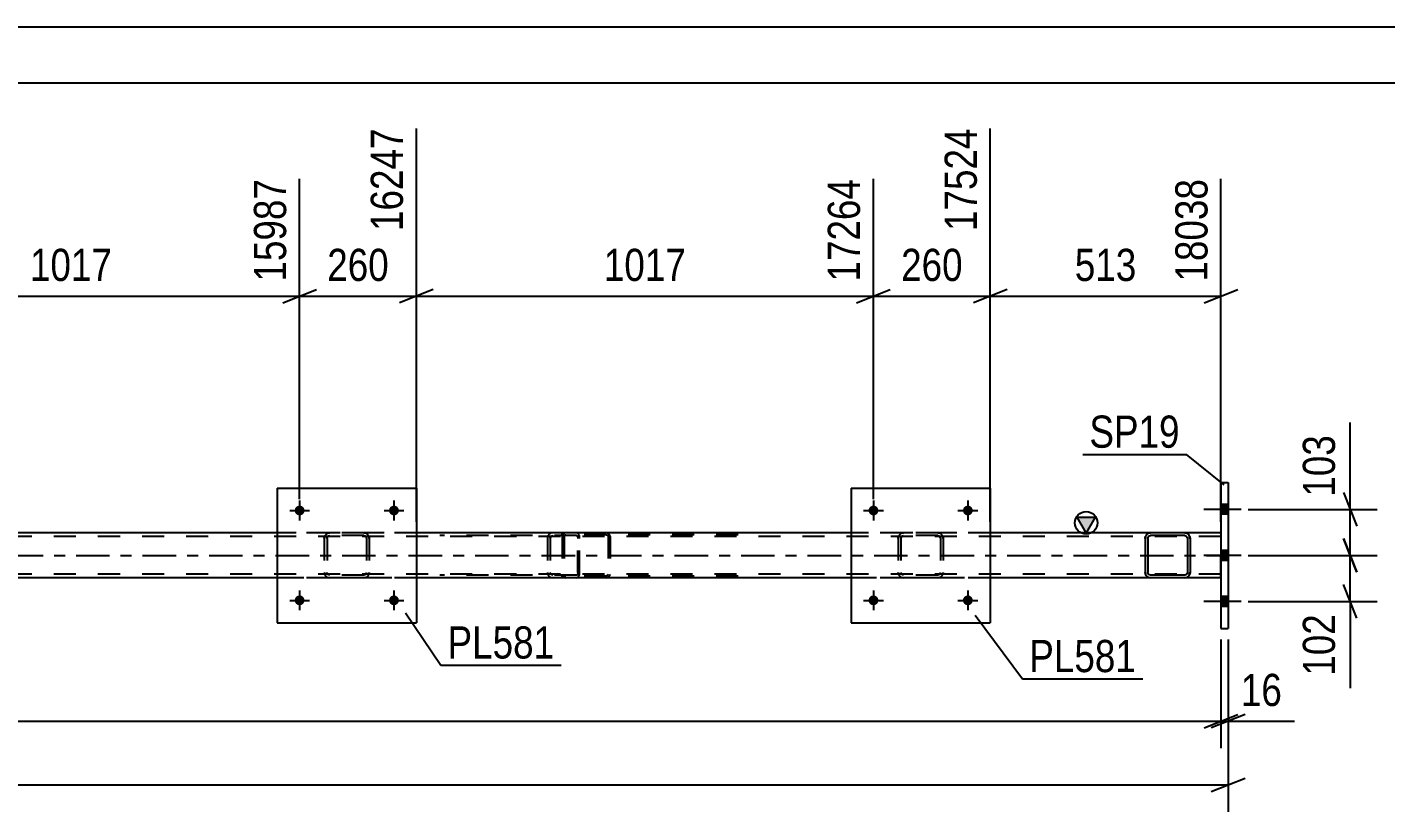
# Model space of a CAD drawing. Header units: millimetres. Extents: x 0 to 841, y 0 to 594.
# Drawn here: x 659.2 to 780.2, y 524.1 to 594 of the extents above; entities that cross this region are included whole.
import ezdxf

# ---------------------------------------------------------------- set-up
doc = ezdxf.new("R2010")
doc.units = ezdxf.units.MM
doc.linetypes.add('DXK_LINE_DOT2', pattern=[3.9198, 1.9599, -1.9599])
doc.linetypes.add('DXK_LINE_DOT3', pattern=[5.9187, 2.979, -0.9799, 0.9799, -0.9799])
doc.styles.add('Arial Narrow', font='ARIALN.TTF', dxfattribs={"height": 0.2})

# ---------------------------------------------------------------- blocks, each defined once
blk = doc.blocks.new('Unknown-814748613-1133')
at = {"color": 5, "linetype": 'Continuous'}
for p, q in [((841, 594), (0, 594)), ((836, 589), (5, 589))]:
    blk.add_line(p, q, dxfattribs=at)
blk = doc.blocks.new('Part-814748613-4913 - 4824')
at = {"color": 2, "linetype": 'Continuous'}
for p, q in [((681.47, 552.96), (681.47, 540.96)), ((681.47, 552.96), (693.87, 552.96)), ((693.87, 552.96), (693.87, 540.96)), ((681.47, 540.96), (693.87, 540.96))]:
    blk.add_line(p, q, dxfattribs=at)
blk = doc.blocks.new('Bolt-814748613-4842 - 4824')
at = {"linetype": 'Continuous'}
for points in [[(734.99, 550.96, -1), (734.11, 550.96, -1)], [(743.39, 550.96, -1), (742.51, 550.96, -1)]]:
    blk.add_hatch(color=1, dxfattribs=at).paths.add_polyline_path(points)
at = {"color": 1, "linetype": 'Continuous'}
for p, q in [((734.55, 551.84), (734.55, 550.08)), ((742.95, 551.84), (742.95, 550.08)), ((733.67, 550.96), (735.43, 550.96)), ((742.07, 550.96), (743.83, 550.96))]:
    blk.add_line(p, q, dxfattribs=at)
blk = doc.blocks.new('Part-814748613-4908 - 4824')
at = {"color": 7, "linetype": 'DXK_LINE_DOT2'}
for p, q in [((736.75, 548.48), (736.79, 548.67)), ((736.79, 548.67), (736.75, 548.48)), ((736.75, 548.48), (736.75, 545.44)), ((736.99, 548.48), (737.01, 548.57)), ((736.99, 548.48), (736.99, 545.44)), ((737.01, 548.57), (737.06, 548.65)), ((737.05, 548.93), (737.23, 548.96)), ((737.23, 548.96), (737.05, 548.93)), ((737.06, 548.65), (737.14, 548.7)), ((737.14, 548.7), (737.23, 548.72)), ((740.27, 548.96), (737.23, 548.96)), ((740.27, 548.72), (737.23, 548.72)), ((740.27, 548.96), (740.45, 548.93)), ((740.45, 548.93), (740.27, 548.96)), ((740.27, 548.72), (740.36, 548.7)), ((740.36, 548.7), (740.44, 548.65)), ((740.44, 548.65), (740.49, 548.57)), ((740.49, 548.57), (740.51, 548.48)), ((740.51, 548.48), (740.51, 545.44)), ((740.71, 548.67), (740.75, 548.48)), ((740.75, 548.48), (740.71, 548.67)), ((740.75, 548.48), (740.75, 545.44)), ((736.79, 545.26), (736.75, 545.44)), ((736.75, 545.44), (736.79, 545.26)), ((737.01, 545.35), (736.99, 545.44)), ((740.51, 545.44), (740.49, 545.35)), ((740.75, 545.44), (740.71, 545.26)), ((740.71, 545.26), (740.75, 545.44)), ((737.06, 545.27), (737.01, 545.35)), ((737.23, 544.96), (737.05, 545)), ((737.05, 545), (737.23, 544.96)), ((737.14, 545.22), (737.06, 545.27)), ((737.23, 545.2), (737.14, 545.22)), ((740.27, 545.2), (737.23, 545.2)), ((740.27, 544.96), (737.23, 544.96)), ((740.36, 545.22), (740.27, 545.2)), ((740.45, 545), (740.27, 544.96)), ((740.27, 544.96), (740.45, 545)), ((740.44, 545.27), (740.36, 545.22)), ((740.49, 545.35), (740.44, 545.27))]:
    blk.add_line(p, q, dxfattribs=at)
at = {"color": 7, "linetype": 'DXK_LINE_DOT3'}
blk.add_line((738.75, 546.96), (738.75, 546.96), dxfattribs=at)
at = {"color": 7, "linetype": 'DXK_LINE_DOT2'}
for centre, start, end in [((737.23, 548.48), 112.5, 157.5), ((737.23, 548.48), 112.5, 157.5), ((740.27, 548.48), 22.5, 67.5), ((740.27, 548.48), 22.5, 67.5), ((737.23, 545.44), 202.5, 247.5), ((737.23, 545.44), 202.5, 247.5), ((740.27, 545.44), 292.5, 337.5), ((740.27, 545.44), 292.5, 337.5)]:
    blk.add_arc(centre, 0.48, start, end, dxfattribs=at)
blk = doc.blocks.new('Bolt-814748613-4843 - 4824')
at = {"linetype": 'Continuous'}
for points in [[(734.99, 542.96, -1), (734.11, 542.96, -1)], [(743.39, 542.96, -1), (742.51, 542.96, -1)]]:
    blk.add_hatch(color=1, dxfattribs=at).paths.add_polyline_path(points)
at = {"color": 1, "linetype": 'Continuous'}
for p, q in [((734.55, 543.84), (734.55, 542.08)), ((742.95, 543.84), (742.95, 542.08)), ((733.67, 542.96), (735.43, 542.96)), ((742.07, 542.96), (743.83, 542.96))]:
    blk.add_line(p, q, dxfattribs=at)
blk = doc.blocks.new('Part-814748613-4907 - 4824')
at = {"color": 2, "linetype": 'Continuous'}
for p, q in [((732.55, 552.96), (732.55, 540.96)), ((732.55, 552.96), (744.95, 552.96)), ((744.95, 552.96), (744.95, 540.96)), ((732.55, 540.96), (744.95, 540.96))]:
    blk.add_line(p, q, dxfattribs=at)
blk = doc.blocks.new('Bolt-814748613-4844 - 4824')
at = {"linetype": 'Continuous'}
for points in [[(683.91, 550.96, -1), (683.03, 550.96, -1)], [(692.31, 550.96, -1), (691.43, 550.96, -1)]]:
    blk.add_hatch(color=1, dxfattribs=at).paths.add_polyline_path(points)
at = {"color": 1, "linetype": 'Continuous'}
for p, q in [((683.47, 551.84), (683.47, 550.08)), ((691.87, 551.84), (691.87, 550.08)), ((682.59, 550.96), (684.35, 550.96)), ((690.99, 550.96), (692.75, 550.96))]:
    blk.add_line(p, q, dxfattribs=at)
blk = doc.blocks.new('Part-814748613-4902 - 4824')
at = {"color": 2, "linetype": 'Continuous'}
for p, q in [((758.76, 548.67), (758.73, 548.48)), ((758.73, 548.48), (758.73, 545.44)), ((758.97, 548.48), (758.98, 548.57)), ((758.97, 548.48), (758.97, 545.44)), ((758.98, 548.57), (759.04, 548.65)), ((759.21, 548.96), (759.02, 548.93)), ((759.04, 548.65), (759.11, 548.7)), ((759.11, 548.7), (759.21, 548.72)), ((762.25, 548.96), (759.21, 548.96)), ((762.25, 548.72), (759.21, 548.72)), ((762.43, 548.93), (762.25, 548.96)), ((762.25, 548.72), (762.34, 548.7)), ((762.34, 548.7), (762.42, 548.65)), ((762.42, 548.65), (762.47, 548.57)), ((762.47, 548.57), (762.49, 548.48)), ((762.49, 548.48), (762.49, 545.44)), ((762.73, 548.48), (762.69, 548.67)), ((762.73, 548.48), (762.73, 545.44)), ((758.73, 545.44), (758.76, 545.26)), ((758.98, 545.35), (758.97, 545.44)), ((762.49, 545.44), (762.47, 545.35)), ((762.69, 545.26), (762.73, 545.44)), ((759.04, 545.27), (758.98, 545.35)), ((759.02, 545), (759.21, 544.96)), ((759.11, 545.22), (759.04, 545.27)), ((759.21, 545.2), (759.11, 545.22)), ((762.25, 545.2), (759.21, 545.2)), ((762.25, 544.96), (759.21, 544.96)), ((762.34, 545.22), (762.25, 545.2)), ((762.25, 544.96), (762.43, 545)), ((762.42, 545.27), (762.34, 545.22)), ((762.47, 545.35), (762.42, 545.27))]:
    blk.add_line(p, q, dxfattribs=at)
at = {"color": 7, "linetype": 'DXK_LINE_DOT2'}
for p, q in [((758.73, 548.48), (758.76, 548.67)), ((759.02, 548.93), (759.21, 548.96)), ((762.25, 548.96), (762.43, 548.93)), ((762.69, 548.67), (762.73, 548.48)), ((758.76, 545.26), (758.73, 545.44)), ((762.73, 545.44), (762.69, 545.26)), ((759.21, 544.96), (759.02, 545)), ((762.43, 545), (762.25, 544.96))]:
    blk.add_line(p, q, dxfattribs=at)
at = {"color": 2, "linetype": 'Continuous'}
for centre, start, end in [((759.21, 548.48), 112.5, 157.5), ((762.25, 548.48), 22.5, 67.5), ((759.21, 545.44), 202.5, 247.5), ((762.25, 545.44), 292.5, 337.5)]:
    blk.add_arc(centre, 0.48, start, end, dxfattribs=at)
at = {"color": 7, "linetype": 'DXK_LINE_DOT2'}
for centre, start, end in [((759.21, 548.48), 112.5, 157.5), ((762.25, 548.48), 22.5, 67.5), ((759.21, 545.44), 202.5, 247.5), ((762.25, 545.44), 292.5, 337.5)]:
    blk.add_arc(centre, 0.48, start, end, dxfattribs=at)
blk = doc.blocks.new('Bolt-814748613-4845 - 4824')
at = {"linetype": 'Continuous'}
for points in [[(683.91, 542.96, -1), (683.03, 542.96, -1)], [(692.31, 542.96, -1), (691.43, 542.96, -1)]]:
    blk.add_hatch(color=1, dxfattribs=at).paths.add_polyline_path(points)
at = {"color": 1, "linetype": 'Continuous'}
for p, q in [((683.47, 543.84), (683.47, 542.08)), ((691.87, 543.84), (691.87, 542.08)), ((682.59, 542.96), (684.35, 542.96)), ((690.99, 542.96), (692.75, 542.96))]:
    blk.add_line(p, q, dxfattribs=at)
blk = doc.blocks.new('Part-814748613-4914 - 4824')
at = {"color": 7, "linetype": 'DXK_LINE_DOT2'}
for p, q in [((685.67, 548.48), (685.71, 548.67)), ((685.71, 548.67), (685.67, 548.48)), ((685.67, 548.48), (685.67, 545.44)), ((685.91, 548.48), (685.93, 548.57)), ((685.91, 548.48), (685.91, 545.44)), ((685.93, 548.57), (685.98, 548.65)), ((685.97, 548.93), (686.15, 548.96)), ((686.15, 548.96), (685.97, 548.93)), ((685.98, 548.65), (686.06, 548.7)), ((686.06, 548.7), (686.15, 548.72)), ((689.19, 548.96), (686.15, 548.96)), ((689.19, 548.72), (686.15, 548.72)), ((689.19, 548.96), (689.37, 548.93)), ((689.37, 548.93), (689.19, 548.96)), ((689.19, 548.72), (689.28, 548.7)), ((689.28, 548.7), (689.36, 548.65)), ((689.36, 548.65), (689.41, 548.57)), ((689.41, 548.57), (689.43, 548.48)), ((689.43, 548.48), (689.43, 545.44)), ((689.63, 548.67), (689.67, 548.48)), ((689.67, 548.48), (689.63, 548.67)), ((689.67, 548.48), (689.67, 545.44)), ((685.71, 545.26), (685.67, 545.44)), ((685.67, 545.44), (685.71, 545.26)), ((685.93, 545.35), (685.91, 545.44)), ((689.43, 545.44), (689.41, 545.35)), ((689.67, 545.44), (689.63, 545.26)), ((689.63, 545.26), (689.67, 545.44)), ((685.98, 545.27), (685.93, 545.35)), ((686.15, 544.96), (685.97, 545)), ((685.97, 545), (686.15, 544.96)), ((686.06, 545.22), (685.98, 545.27)), ((686.15, 545.2), (686.06, 545.22)), ((689.19, 545.2), (686.15, 545.2)), ((689.19, 544.96), (686.15, 544.96)), ((689.28, 545.22), (689.19, 545.2)), ((689.37, 545), (689.19, 544.96)), ((689.19, 544.96), (689.37, 545)), ((689.36, 545.27), (689.28, 545.22)), ((689.41, 545.35), (689.36, 545.27))]:
    blk.add_line(p, q, dxfattribs=at)
at = {"color": 7, "linetype": 'DXK_LINE_DOT3'}
blk.add_line((687.67, 546.96), (687.67, 546.96), dxfattribs=at)
at = {"color": 7, "linetype": 'DXK_LINE_DOT2'}
for centre, start, end in [((686.15, 548.48), 112.5, 157.5), ((686.15, 548.48), 112.5, 157.5), ((689.19, 548.48), 22.5, 67.5), ((689.19, 548.48), 22.5, 67.5), ((686.15, 545.44), 202.5, 247.5), ((686.15, 545.44), 202.5, 247.5), ((689.19, 545.44), 292.5, 337.5), ((689.19, 545.44), 292.5, 337.5)]:
    blk.add_arc(centre, 0.48, start, end, dxfattribs=at)
blk = doc.blocks.new('Part-814748613-4957 - 4824')
at = {"color": 2, "linetype": 'Continuous'}
for p, q in [((765.48, 553.46), (766.12, 553.46)), ((765.48, 553.46), (765.48, 540.46)), ((766.12, 553.46), (766.12, 540.46)), ((765.48, 540.46), (766.12, 540.46))]:
    blk.add_line(p, q, dxfattribs=at)
blk = doc.blocks.new('Part-814748613-4971 - 4824')
at = {"color": 7, "linetype": 'DXK_LINE_DOT2'}
for p, q in [((708.12, 548.96), (695.96, 548.96)), ((708.12, 548.72), (695.96, 548.72)), ((705.54, 548.57), (705.53, 548.48)), ((705.53, 548.48), (705.53, 545.44)), ((705.56, 548.67), (705.54, 548.57)), ((705.78, 548.48), (705.8, 548.57)), ((705.78, 548.48), (705.78, 545.44)), ((705.8, 548.57), (705.85, 548.65)), ((706.03, 548.96), (705.84, 548.93)), ((705.85, 548.65), (705.93, 548.7)), ((705.93, 548.7), (706.03, 548.72)), ((706.84, 548.72), (706.84, 548.96)), ((708.22, 548.93), (708.12, 548.96)), ((708.12, 548.72), (708.17, 548.7)), ((708.17, 548.7), (708.21, 548.65)), ((708.21, 548.65), (708.24, 548.57)), ((708.31, 548.82), (708.22, 548.93)), ((708.24, 548.57), (708.25, 548.48)), ((708.25, 545.44), (708.25, 548.48)), ((708.37, 548.67), (708.31, 548.82)), ((708.39, 548.48), (708.37, 548.67)), ((708.39, 545.44), (708.39, 548.48)), ((705.53, 545.44), (705.54, 545.36)), ((705.8, 545.35), (705.78, 545.44)), ((708.25, 545.44), (708.24, 545.35)), ((708.37, 545.26), (708.39, 545.44)), ((708.12, 545.2), (695.96, 545.2)), ((708.12, 544.96), (695.96, 544.96)), ((705.54, 545.36), (705.56, 545.26)), ((705.85, 545.27), (705.8, 545.35)), ((705.84, 545), (706.03, 544.96)), ((705.93, 545.22), (705.85, 545.27)), ((706.03, 545.2), (705.93, 545.22)), ((706.84, 544.96), (706.84, 545.2)), ((708.17, 545.22), (708.12, 545.2)), ((708.12, 544.96), (708.22, 545)), ((708.21, 545.27), (708.17, 545.22)), ((708.24, 545.35), (708.21, 545.27)), ((708.22, 545), (708.31, 545.1)), ((708.31, 545.1), (708.37, 545.26))]:
    blk.add_line(p, q, dxfattribs=at)
for centre, start, end in [((706.01, 548.47), 111.1941, 156.1506), ((706.01, 545.46), 203.8494, 248.8059)]:
    blk.add_arc(centre, 0.492, start, end, dxfattribs=at)
blk = doc.blocks.new('Part-814748613-4973 - 4824')
at = {"color": 7, "linetype": 'DXK_LINE_DOT2'}
for p, q in [((706.87, 548.76), (706.84, 548.64)), ((706.84, 548.64), (706.84, 545.28)), ((707.01, 548.64), (707.03, 548.7)), ((707.01, 548.64), (707.01, 545.28)), ((707.03, 548.7), (707.06, 548.76)), ((707.18, 548.96), (707.05, 548.94)), ((707.06, 548.76), (707.12, 548.79)), ((707.12, 548.79), (707.18, 548.8)), ((722.51, 548.96), (707.18, 548.96)), ((722.51, 548.8), (707.18, 548.8)), ((710.89, 548.94), (710.76, 548.96)), ((710.76, 548.8), (710.82, 548.79)), ((710.82, 548.79), (710.85, 548.78)), ((710.85, 548.78), (710.88, 548.76)), ((710.88, 548.76), (710.92, 548.7)), ((710.92, 548.7), (710.93, 548.64)), ((710.93, 548.64), (710.93, 545.28)), ((711.1, 548.64), (711.07, 548.76)), ((711.1, 548.64), (711.1, 545.28)), ((706.84, 545.28), (706.87, 545.16)), ((707.03, 545.22), (707.01, 545.28)), ((707.06, 545.17), (707.03, 545.22)), ((707.05, 544.99), (707.18, 544.96)), ((707.06, 545.17), (707.09, 545.15)), ((707.09, 545.15), (707.12, 545.13)), ((707.12, 545.13), (707.18, 545.12)), ((722.51, 545.12), (707.18, 545.12)), ((722.51, 544.96), (707.18, 544.96)), ((710.82, 545.13), (710.76, 545.12)), ((710.76, 544.96), (710.89, 544.99)), ((710.88, 545.17), (710.82, 545.13)), ((710.92, 545.22), (710.88, 545.17)), ((710.93, 545.28), (710.92, 545.22)), ((711.07, 545.16), (711.1, 545.28))]:
    blk.add_line(p, q, dxfattribs=at)
for centre, start, end in [((707.17, 548.63), 110.7583, 155.68), ((710.77, 548.63), 24.32, 69.2417), ((707.17, 545.3), 204.32, 249.2417), ((710.77, 545.3), 290.7583, 335.68)]:
    blk.add_arc(centre, 0.331, start, end, dxfattribs=at)
blk = doc.blocks.new('Bolt-814748613-5017 - 4824')
at = {"linetype": 'Continuous'}
for points in [[(766.12, 550.62), (766.12, 551.5), (765.48, 551.5), (765.48, 550.62)], [(766.12, 550.62), (766.12, 551.5), (765.48, 551.5), (765.48, 550.62)], [(766.12, 550.62), (766.12, 551.5), (765.48, 551.5), (765.48, 550.62)], [(766.12, 546.52), (766.12, 547.4), (765.48, 547.4), (765.48, 546.52)], [(766.12, 546.52), (766.12, 547.4), (765.48, 547.4), (765.48, 546.52)], [(766.12, 542.42), (766.12, 543.3), (765.48, 543.3), (765.48, 542.42)], [(766.12, 542.42), (766.12, 543.3), (765.48, 543.3), (765.48, 542.42)], [(766.12, 542.42), (766.12, 543.3), (765.48, 543.3), (765.48, 542.42)]]:
    blk.add_hatch(color=1, dxfattribs=at).paths.add_polyline_path(points)
at = {"color": 1, "linetype": 'Continuous'}
for p, q in [((766.12, 551.5), (765.48, 551.5)), ((766.12, 551.5), (765.48, 551.5)), ((766.12, 551.5), (765.48, 551.5)), ((767.28, 551.06), (763.96, 551.06)), ((767.28, 551.06), (763.96, 551.06)), ((767.28, 551.06), (763.96, 551.06)), ((766.12, 550.62), (765.48, 550.62)), ((766.12, 550.62), (765.48, 550.62)), ((766.12, 550.62), (765.48, 550.62)), ((767.28, 546.96), (763.96, 546.96)), ((767.28, 546.96), (763.96, 546.96)), ((766.12, 547.4), (765.48, 547.4)), ((766.12, 547.4), (765.48, 547.4)), ((766.12, 546.52), (765.48, 546.52)), ((766.12, 546.52), (765.48, 546.52)), ((766.12, 543.3), (765.48, 543.3)), ((766.12, 543.3), (765.48, 543.3)), ((766.12, 543.3), (765.48, 543.3)), ((767.28, 542.86), (763.96, 542.86)), ((767.28, 542.86), (763.96, 542.86)), ((767.28, 542.86), (763.96, 542.86)), ((766.12, 542.42), (765.48, 542.42)), ((766.12, 542.42), (765.48, 542.42)), ((766.12, 542.42), (765.48, 542.42))]:
    blk.add_line(p, q, dxfattribs=at)
blk = doc.blocks.new('Part-814748613-5024 - 4824')
at = {"linetype": 'Continuous'}
blk.add_hatch(color=2, dxfattribs=at).paths.add_polyline_path([(753.48, 548.96), (752.68, 550.36), (754.28, 550.36)])
at = {"color": 2, "linetype": 'Continuous'}
for p, q in [((753.48, 548.96), (752.68, 550.36)), ((752.68, 550.36), (754.28, 550.36)), ((754.28, 550.36), (753.48, 548.96)), ((681.47, 548.96), (642.79, 548.96)), ((732.55, 548.96), (693.87, 548.96)), ((759.21, 548.96), (744.95, 548.96)), ((765.48, 548.96), (762.25, 548.96)), ((681.47, 544.96), (642.79, 544.96)), ((732.55, 544.96), (693.87, 544.96)), ((759.21, 544.96), (744.95, 544.96)), ((765.48, 544.96), (762.25, 544.96))]:
    blk.add_line(p, q, dxfattribs=at)
at = {"color": 7, "linetype": 'DXK_LINE_DOT2'}
for p, q in [((765.48, 548.64), (101.3, 548.64)), ((765.48, 548.96), (119.58, 548.96)), ((693.87, 548.96), (681.47, 548.96)), ((744.95, 548.96), (732.55, 548.96)), ((762.25, 548.96), (759.21, 548.96)), ((765.48, 544.96), (765.48, 548.96)), ((765.48, 545.28), (101.3, 545.28)), ((762.25, 544.96), (101.3, 544.96)), ((693.87, 544.96), (681.47, 544.96)), ((744.95, 544.96), (732.55, 544.96)), ((762.25, 544.96), (759.21, 544.96))]:
    blk.add_line(p, q, dxfattribs=at)
at = {"color": 7, "linetype": 'DXK_LINE_DOT3'}
blk.add_line((101.3, 546.96), (765.48, 546.96), dxfattribs=at)
at = {"color": 2, "linetype": 'Continuous'}
blk.add_circle((753.48, 549.86), 1, dxfattribs=at)
blk = doc.blocks.new('StraightDimension-814748613-5067 - 4824')
at = {"color": 7, "linetype": 'Continuous'}
for p, q in [((766.12, 539.46), (766.12, 524.13)), ((58.74, 526.53), (766.12, 526.53)), ((764.62, 525.93), (767.62, 527.13))]:
    blk.add_line(p, q, dxfattribs=at)
blk = doc.blocks.new('StraightDimension-814748613-5078 - 4824')
at = {"color": 7, "linetype": 'Continuous'}
for p, q in [((765.48, 539.46), (765.48, 529.8)), ((766.12, 539.46), (766.12, 529.8)), ((763.98, 531.6), (766.98, 532.8)), ((767.62, 532.8), (764.62, 531.6)), ((765.48, 532.2), (766.12, 532.2)), ((766.12, 532.2), (772.03, 532.2)), ((766.12, 532.2), (772.03, 532.2))]:
    blk.add_line(p, q, dxfattribs=at)
at = {"color": 0}
blk.add_wipeout([(771.51, 532.95), (771.51, 537.15), (766.65, 537.15), (766.65, 532.95)], dxfattribs=at)
at = {"color": 3, "style": 'Arial Narrow'}
blk.add_text('16', height=2.863, dxfattribs=at).set_placement((767.25, 533.55))
blk = doc.blocks.new('StraightDimension-814748613-5197 - 4824')
at = {"color": 7, "linetype": 'Continuous'}
for p, q in [((642.79, 549.96), (642.79, 584.99)), ((683.47, 551.96), (683.47, 580.49)), ((644.29, 570.65), (641.29, 569.45)), ((642.79, 570.05), (683.47, 570.05)), ((681.97, 569.45), (684.97, 570.65))]:
    blk.add_line(p, q, dxfattribs=at)
at = {"color": 0}
blk.add_wipeout([(667.39, 570.8), (667.39, 575), (658.87, 575), (658.87, 570.8)], dxfattribs=at)
at = {"color": 3, "style": 'Arial Narrow'}
blk.add_text('1017', height=2.863, dxfattribs=at).set_placement((659.47, 571.4))
at = {"color": 0, "linetype": 'Continuous'}
blk.add_wipeout([(682.87, 581.09), (678.67, 581.09), (678.67, 570.75), (682.87, 570.75)], dxfattribs=at)
at = {"color": 3, "linetype": 'Continuous', "style": 'Arial Narrow'}
blk.add_text('15987', height=2.863, rotation=90.0002, dxfattribs=at).set_placement((682.27, 571.35))
blk = doc.blocks.new('StraightDimension-814748613-5088 - 4824')
at = {"color": 7, "linetype": 'Continuous'}
for p, q in [((765.48, 539.46), (765.48, 529.8)), ((59.38, 532.2), (765.48, 532.2)), ((763.98, 531.6), (766.98, 532.8))]:
    blk.add_line(p, q, dxfattribs=at)
blk = doc.blocks.new('StraightDimension-814748613-5130 - 4824')
at = {"color": 7, "linetype": 'Continuous'}
for p, q in [((744.95, 549.96), (744.95, 584.99)), ((765.48, 549.96), (765.48, 580.49)), ((746.45, 570.65), (743.45, 569.45)), ((744.95, 570.05), (765.48, 570.05)), ((763.98, 569.45), (766.98, 570.65))]:
    blk.add_line(p, q, dxfattribs=at)
at = {"color": 0}
blk.add_wipeout([(758.56, 570.8), (758.56, 575), (751.87, 575), (751.87, 570.8)], dxfattribs=at)
at = {"color": 3, "style": 'Arial Narrow'}
blk.add_text('513', height=2.863, dxfattribs=at).set_placement((752.47, 571.4))
at = {"color": 0, "linetype": 'Continuous'}
blk.add_wipeout([(764.88, 581.09), (760.68, 581.09), (760.68, 570.75), (764.88, 570.75)], dxfattribs=at)
at = {"color": 3, "linetype": 'Continuous', "style": 'Arial Narrow'}
blk.add_text('18038', height=2.863, rotation=90.0002, dxfattribs=at).set_placement((764.28, 571.35))
blk = doc.blocks.new('StraightDimension-814748613-5143 - 4824')
at = {"color": 7, "linetype": 'Continuous'}
for p, q in [((744.95, 549.96), (744.95, 584.99)), ((734.55, 551.96), (734.55, 580.49)), ((733.05, 569.45), (736.05, 570.65)), ((734.55, 570.05), (744.95, 570.05)), ((746.45, 570.65), (743.45, 569.45))]:
    blk.add_line(p, q, dxfattribs=at)
at = {"color": 0}
blk.add_wipeout([(743.09, 570.8), (743.09, 575), (736.41, 575), (736.41, 570.8)], dxfattribs=at)
at = {"color": 3, "style": 'Arial Narrow'}
blk.add_text('260', height=2.863, dxfattribs=at).set_placement((737.01, 571.4))
at = {"color": 0, "linetype": 'Continuous'}
blk.add_wipeout([(744.35, 585.59), (740.15, 585.59), (740.15, 575.25), (744.35, 575.25)], dxfattribs=at)
at = {"color": 3, "linetype": 'Continuous', "style": 'Arial Narrow'}
blk.add_text('17524', height=2.863, rotation=90.0002, dxfattribs=at).set_placement((743.75, 575.85))
blk = doc.blocks.new('StraightDimension-814748613-5161 - 4824')
at = {"color": 7, "linetype": 'Continuous'}
for p, q in [((693.87, 549.96), (693.87, 584.99)), ((734.55, 551.96), (734.55, 580.49)), ((695.37, 570.65), (692.37, 569.45)), ((693.87, 570.05), (734.55, 570.05)), ((733.05, 569.45), (736.05, 570.65))]:
    blk.add_line(p, q, dxfattribs=at)
at = {"color": 0}
blk.add_wipeout([(718.47, 570.8), (718.47, 575), (709.95, 575), (709.95, 570.8)], dxfattribs=at)
at = {"color": 3, "style": 'Arial Narrow'}
blk.add_text('1017', height=2.863, dxfattribs=at).set_placement((710.55, 571.4))
at = {"color": 0, "linetype": 'Continuous'}
blk.add_wipeout([(733.95, 581.09), (729.75, 581.09), (729.75, 570.75), (733.95, 570.75)], dxfattribs=at)
at = {"color": 3, "linetype": 'Continuous', "style": 'Arial Narrow'}
blk.add_text('17264', height=2.863, rotation=90.0002, dxfattribs=at).set_placement((733.35, 571.35))
blk = doc.blocks.new('StraightDimension-814748613-5179 - 4824')
at = {"color": 7, "linetype": 'Continuous'}
for p, q in [((693.87, 549.96), (693.87, 584.99)), ((683.47, 551.96), (683.47, 580.49)), ((681.97, 569.45), (684.97, 570.65)), ((683.47, 570.05), (693.87, 570.05)), ((695.37, 570.65), (692.37, 569.45))]:
    blk.add_line(p, q, dxfattribs=at)
at = {"color": 0}
blk.add_wipeout([(692.01, 570.8), (692.01, 575), (685.33, 575), (685.33, 570.8)], dxfattribs=at)
at = {"color": 3, "style": 'Arial Narrow'}
blk.add_text('260', height=2.863, dxfattribs=at).set_placement((685.93, 571.4))
at = {"color": 0, "linetype": 'Continuous'}
blk.add_wipeout([(693.27, 585.59), (689.07, 585.59), (689.07, 575.25), (693.27, 575.25)], dxfattribs=at)
at = {"color": 3, "linetype": 'Continuous', "style": 'Arial Narrow'}
blk.add_text('16247', height=2.863, rotation=90.0002, dxfattribs=at).set_placement((692.67, 575.85))
blk = doc.blocks.new('StraightDimension-814748613-10577 - 4824')
at = {"color": 7, "linetype": 'Continuous'}
for p, q in [((776.98, 551.06), (776.98, 558.8)), ((776.98, 551.06), (776.98, 558.8)), ((776.38, 552.56), (777.58, 549.56)), ((767.91, 551.06), (779.38, 551.06)), ((776.98, 546.96), (776.98, 551.06)), ((777.58, 545.46), (776.38, 548.46)), ((767.91, 546.96), (779.38, 546.96))]:
    blk.add_line(p, q, dxfattribs=at)
at = {"color": 0}
blk.add_wipeout([(776.23, 558.27), (772.03, 558.27), (772.03, 551.59), (776.23, 551.59)], dxfattribs=at)
at = {"color": 3, "style": 'Arial Narrow'}
blk.add_text('103', height=2.863, rotation=90.0002, dxfattribs=at).set_placement((775.63, 552.19))
blk = doc.blocks.new('StraightDimension-814748613-10578 - 4824')
at = {"color": 7, "linetype": 'Continuous'}
for p, q in [((776.38, 548.46), (777.58, 545.46)), ((767.91, 546.96), (779.38, 546.96)), ((776.98, 542.86), (776.98, 546.96)), ((777.58, 541.36), (776.38, 544.36)), ((767.91, 542.86), (779.38, 542.86)), ((776.98, 542.86), (776.98, 535.13)), ((776.98, 542.86), (776.98, 535.13))]:
    blk.add_line(p, q, dxfattribs=at)
at = {"color": 0}
blk.add_wipeout([(776.23, 542.34), (772.03, 542.34), (772.03, 535.65), (776.23, 535.65)], dxfattribs=at)
at = {"color": 3, "style": 'Arial Narrow'}
blk.add_text('102', height=2.863, rotation=90.0002, dxfattribs=at).set_placement((775.63, 536.25))
blk = doc.blocks.new('Mark-814748613-4909 - 4824')
at = {"color": 0}
blk.add_wipeout([(706.14, 537.78), (706.14, 540.78), (696.64, 540.78), (696.64, 537.78)], dxfattribs=at)
blk.add_wipeout([(706.14, 537.78), (706.14, 540.78), (696.64, 540.78), (696.64, 537.78)], dxfattribs=at)
at = {"color": 30, "linetype": 'Continuous'}
for p, q in [((692.91, 541.86), (696.04, 537.18)), ((696.04, 537.18), (706.74, 537.18))]:
    blk.add_line(p, q, dxfattribs=at)
at = {"color": 3, "style": 'Arial Narrow'}
blk.add_text('PL581', height=2.863, dxfattribs=at).set_placement((696.64, 537.78))
blk = doc.blocks.new('Mark-814748613-4903 - 4824')
at = {"color": 0}
blk.add_wipeout([(757.93, 536.57), (757.93, 539.57), (748.42, 539.57), (748.42, 536.57)], dxfattribs=at)
blk.add_wipeout([(757.93, 536.57), (757.93, 539.57), (748.42, 539.57), (748.42, 536.57)], dxfattribs=at)
at = {"color": 30, "linetype": 'Continuous'}
for p, q in [((743.59, 541.64), (747.82, 535.97)), ((747.82, 535.97), (758.53, 535.97))]:
    blk.add_line(p, q, dxfattribs=at)
at = {"color": 3, "style": 'Arial Narrow'}
blk.add_text('PL581', height=2.863, dxfattribs=at).set_placement((748.42, 536.57))
blk = doc.blocks.new('Mark-814748613-4953 - 4824')
at = {"color": 0}
blk.add_wipeout([(761.81, 556.55), (761.81, 559.55), (753.77, 559.55), (753.77, 556.55)], dxfattribs=at)
blk.add_wipeout([(761.81, 556.55), (761.81, 559.55), (753.77, 559.55), (753.77, 556.55)], dxfattribs=at)
at = {"color": 30, "linetype": 'Continuous'}
for p in [(753.17, 555.95), (765.77, 553.24)]:
    blk.add_line(p, (762.41, 555.95), dxfattribs=at)
at = {"color": 3, "style": 'Arial Narrow'}
blk.add_text('SP19', height=2.863, dxfattribs=at).set_placement((753.77, 556.55))

msp = doc.modelspace()

# ---------------------------------------------------------------- block references
for name in ['Unknown-814748613-1133', 'Part-814748613-4913 - 4824', 'Part-814748613-4907 - 4824', 'Part-814748613-4957 - 4824', 'Bolt-814748613-4844 - 4824', 'Bolt-814748613-4842 - 4824', 'Bolt-814748613-5017 - 4824', 'Part-814748613-5024 - 4824', 'Part-814748613-4914 - 4824', 'Part-814748613-4971 - 4824', 'Part-814748613-4973 - 4824', 'Part-814748613-4908 - 4824', 'Part-814748613-4902 - 4824', 'Bolt-814748613-4845 - 4824', 'Bolt-814748613-4843 - 4824']:
    msp.add_blockref(name, (0, 0))

# ---------------------------------------------------------------- next in the draw order: block references
for name in ['StraightDimension-814748613-5197 - 4824', 'StraightDimension-814748613-5130 - 4824', 'StraightDimension-814748613-10577 - 4824', 'StraightDimension-814748613-5067 - 4824']:
    msp.add_blockref(name, (0, 0))

# ---------------------------------------------------------------- next in the draw order: block references
for name in ['StraightDimension-814748613-5143 - 4824', 'Mark-814748613-4953 - 4824', 'StraightDimension-814748613-5078 - 4824']:
    msp.add_blockref(name, (0, 0))

# ---------------------------------------------------------------- next in the draw order: block references
for name in ['StraightDimension-814748613-5161 - 4824', 'StraightDimension-814748613-10578 - 4824', 'StraightDimension-814748613-5088 - 4824']:
    msp.add_blockref(name, (0, 0))

# ---------------------------------------------------------------- next in the draw order: block references
for name in ['StraightDimension-814748613-5179 - 4824', 'Mark-814748613-4909 - 4824', 'Mark-814748613-4903 - 4824']:
    msp.add_blockref(name, (0, 0))

doc.saveas('drawing.dxf')
